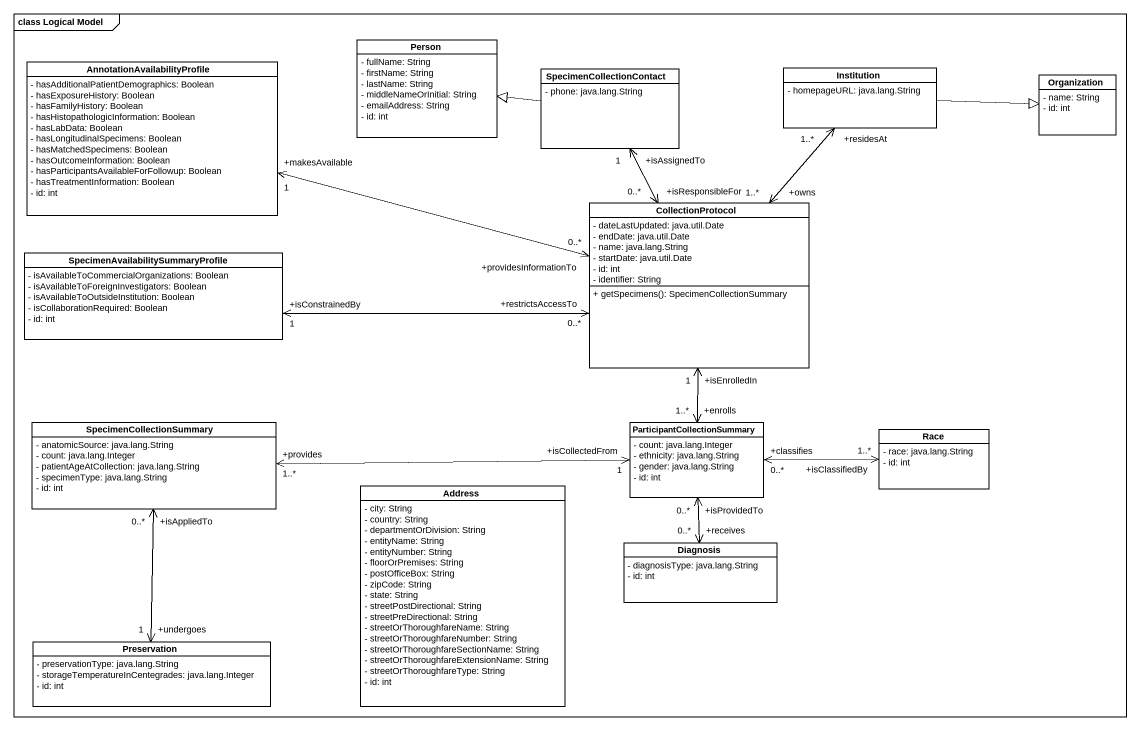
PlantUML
@startuml
mainframe class Logical Model
hide circle
hide empty members
skinparam classAttributeIconSize 0
class "Person" as Person_ {
  - fullName: String
  - firstName: String
  - lastName: String
  - middleNameOrInitial: String
  - emailAddress: String
  - id: int
}
class "AnnotationAvailabilityProfile" as AnnotationAvailabilityProfil {
  - hasAdditionalPatientDemographics: Boolean
  - hasExposureHistory: Boolean
  - hasFamilyHistory: Boolean
  - hasHistopathologicInformation: Boolean
  - hasLabData: Boolean
  - hasLongitudinalSpecimens: Boolean
  - hasMatchedSpecimens: Boolean
  - hasOutcomeInformation: Boolean
  - hasParticipantsAvailableForFollowup: Boolean
  - hasTreatmentInformation: Boolean
  - id: int
}
class SpecimenCollectionContact {
  - phone: java.lang.String
}
class Institution {
  - homepageURL: java.lang.String
}
class Organization {
  - name: String
  - id: int
}
class CollectionProtocol {
  - dateLastUpdated: java.util.Date
  - endDate: java.util.Date
  - name: java.lang.String
  - startDate: java.util.Date
  - id: int
  - identifier: String
  + getSpecimens(): SpecimenCollectionSummary
}
class "SpecimenAvailabilitySummaryProfile" as SpecimenAvailabilitySummaryP {
  - isAvailableToCommercialOrganizations: Boolean
  - isAvailableToForeignInvestigators: Boolean
  - isAvailableToOutsideInstitution: Boolean
  - isCollaborationRequired: Boolean
  - id: int
}
class SpecimenCollectionSummary {
  - anatomicSource: java.lang.String
  - count: java.lang.Integer
  - patientAgeAtCollection: java.lang.String
  - specimenType: java.lang.String
  - id: int
}
class ParticipantCollectionSummary {
  - count: java.lang.Integer
  - ethnicity: java.lang.String
  - gender: java.lang.String
  - id: int
}
class Race {
  - race: java.lang.String
  - id: int
}
class Address {
  - city: String
  - country: String
  - departmentOrDivision: String
  - entityName: String
  - entityNumber: String
  - floorOrPremises: String
  - postOfficeBox: String
  - zipCode: String
  - state: String
  - streetPostDirectional: String
  - streetPreDirectional: String
  - streetOrThoroughfareName: String
  - streetOrThoroughfareNumber: String
  - streetOrThoroughfareSectionName: String
  - streetOrThoroughfareExtensionName: String
  - streetOrThoroughfareType: String
  - id: int
}
class Diagnosis {
  - diagnosisType: java.lang.String
  - id: int
}
class Preservation {
  - preservationType: java.lang.String
  - storageTemperatureInCentegrades: java.lang.Integer
  - id: int
}
SpecimenCollectionContact -left-|> Person_
Institution -right-|> Organization
CollectionProtocol "+providesInformationTo\n0..*" <-left-> "+makesAvailable\n1" AnnotationAvailabilityProfil
CollectionProtocol "+isResponsibleFor\n0..*" <-up-> "+isAssignedTo\n1" SpecimenCollectionContact
CollectionProtocol "+owns\n1..*" <-up-> "+residesAt\n1..*" Institution
CollectionProtocol "+isEnrolledIn\n1" <--> "+enrolls\n1..*" ParticipantCollectionSummary
SpecimenAvailabilitySummaryP "+isConstrainedBy\n1" <-right-> "+restrictsAccessTo\n0..*" CollectionProtocol
SpecimenCollectionSummary "+provides\n1..*" <-right-> "+isCollectedFrom\n1" ParticipantCollectionSummary
SpecimenCollectionSummary "+isAppliedTo\n0..*" <--> "+undergoes\n1" Preservation
ParticipantCollectionSummary "+classifies\n0..*" <-right-> "+isClassifiedBy\n1..*" Race
ParticipantCollectionSummary "+isProvidedTo\n0..*" <--> "+receives\n0..*" Diagnosis
@enduml
